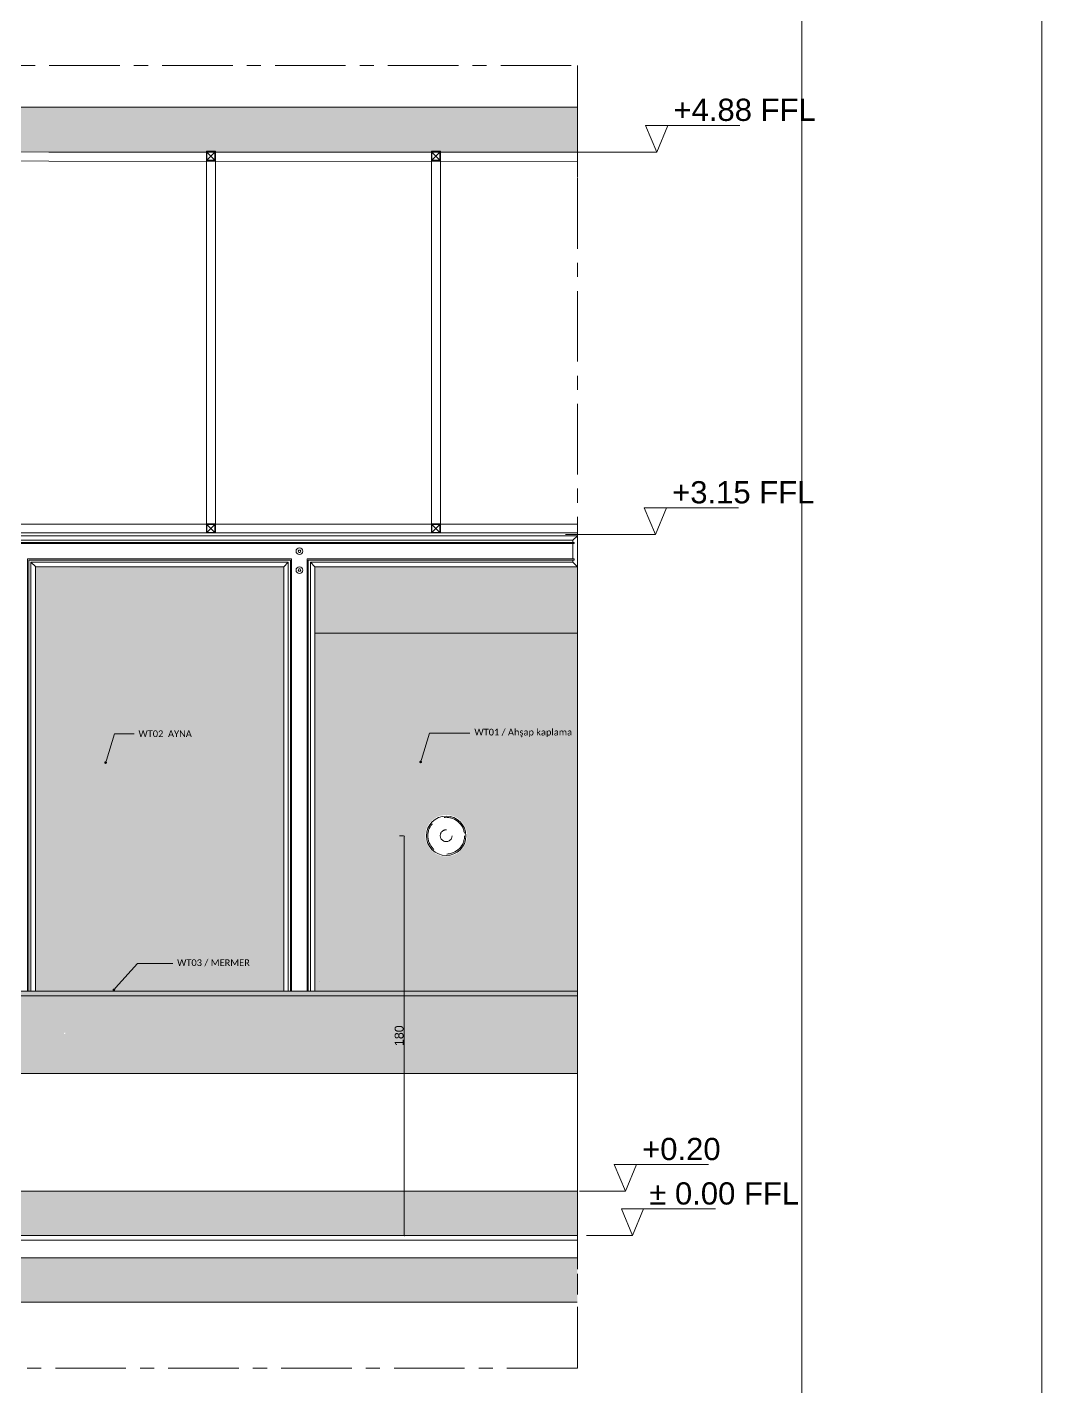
# Model space of a CAD drawing. Header units: millimetres. Extents: x 29001 to 40804, y -8833 to -5892.
# Drawn here: x 37076 to 37532, y -7249 to -6637 of the extents above; entities that cross this region are included whole.
import ezdxf
from ezdxf import colors
from ezdxf.entities.mleader import LeaderData, LeaderLine
from ezdxf.enums import TextEntityAlignment as Align
from ezdxf.math import Vec2, Vec3

# ---------------------------------------------------------------- set-up
doc = ezdxf.new("R2010")
doc.units = ezdxf.units.MM
for name, pattern in [('( Hidden )', [0.375, 0.25, -0.125]), ('CENTER', [50.8, 31.75, -6.35, 6.35, -6.35]), ('DASHED', [19.05, 12.7, -6.35]), ('HIDDEN', [9.525, 6.35, -3.175])]:
    doc.linetypes.add(name, pattern=pattern)
doc.layers.get('0').update_dxf_attribs({"lineweight": 0})
doc.layers.get('Defpoints').update_dxf_attribs({"lineweight": 0})
for name, color, linetype, lineweight in [('Auto-Mermer', 190, 'Continuous', 0), ('wipeout', 254, 'Continuous', 0), ('xxx_Auto_Duvar_Duvar Gorunus 01', 253, 'Continuous', 0), ('xxx_Auto_Duvar_Duvar Plan Kesit', 7, 'Continuous', 0), ('xxx_Auto_Duvar_Yesil Alcipan', 93, 'Continuous', 0), ('xxx_Auto_Kaplama_Ahşap', 34, 'Continuous', 0), ('xxx_Auto_Kaplama_Mermer', 23, 'Continuous', 0), ('xxx_Auto_Kaplama_Mermer Tarama', 45, 'Continuous', 0), ('xxx_Auto_Konstruksiyon_Metal', 141, 'Continuous', 0), ('xxx_Auto_Konstruksiyon_Metal Ince', 161, 'Continuous', 0), ('xxx_Auto_Olcu_Ic', 33, 'Continuous', 0), ('xxx_Auto_Tasiyici_KolonTarama', 253, 'Continuous', 0), ('xxx_Auto_Tefris_Silik', 252, 'Continuous', 0), ('xxx_Auto_Tefris_Tefris', 32, 'Continuous', 0), ('xxx_Auto_Yardimci_Aks', 30, 'CENTER', 0), ('xxx_Auto_Yardimci_Kot', 21, 'Continuous', 0), ('xxx_Auto_Yardimci_Lejand', 7, 'Continuous', 0), ('xxx_Auto_Yardimci_Metraj', 81, 'Continuous', 0), ('xxx_Auto_Yardimci_Yazi', 7, 'Continuous', 0)]:
    doc.layers.add(name, color=color, linetype=linetype, lineweight=lineweight)
doc.styles.add('Arial', font='arial.ttf')
doc.styles.add('AUTOBAN', font='')
doc.styles.add('narrow', font='ARIALN.TTF', dxfattribs={"height": 4})
doc.styles.get("Standard").update_dxf_attribs({"font": 'arial.ttf'})
doc.styles.get('AUTOBAN').set_extended_font_data('Helvetica Normal Tr')
doc.dimstyles.new('AUTO_DIM_1-20', dxfattribs={"dimtxt": 4, "dimasz": 0.75, "dimexe": 2, "dimexo": 10, "dimgap": 0.2, "dimtad": 1, "dimdec": 0, "dimrnd": 0.5, "dimdsep": 46, "dimtxsty": 'AUTOBAN', "dimblk": 'ARCHTICK', "dimcen": 2, "dimclrd": 256, "dimclre": 256, "dimclrt": 256, "dimadec": 0, "dimazin": 0, "dimtfac": 1, "dimtdec": 0, "dimtix": 1, "dimtofl": 0, "dimtmove": 1, "dimatfit": 3, "dimfxl": 1, "dimtolj": 1, "dimtzin": 0, "dimlwd": -1, "dimlwe": -1, "dimarcsym": 0})

# ---------------------------------------------------------------- blocks, each defined once
blk = doc.blocks.new('AUTO_LAYOUT_A0')
at = {"layer": 'xxx_Auto_Yardimci_Lejand', "color": 172}
blk.add_lwpolyline([(36.6, 83.6), (36.6, 0.4)], dxfattribs=at)
at = {"layer": 'xxx_Auto_Yardimci_Metraj', "color": 1}
blk.add_lwpolyline([(42, 84), (-76.8, 84), (-76.8, 0), (42, 0)], close=True, dxfattribs=at)
at = {"layer": 'xxx_Auto_Yardimci_Lejand', "style": 'AUTOBAN'}
for tag, p in [('PROJEADI', (36.802, 80.231)), ('REVIZYON', (37.278, 12.602)), ('REVIZYON', (37.278, 12.167)), ('REVIZYON', (37.278, 11.732)), ('REVIZYON', (37.278, 11.297)), ('ÇİZİMADI', (36.802, 10.22)), ('PNO', (38.791, 9.704)), ('OLCEK', (38.791, 9.269)), ('ÇİZEN', (38.791, 8.834)), ('KONTROL', (38.791, 8.399)), ('TARIH', (38.791, 7.964)), ('PROJENO', (38.791, 7.529))]:
    blk.add_attdef(tag, text='', height=0.2, dxfattribs=at).set_placement(p, align=Align.TOP_LEFT)
for tag, p in [('TARIH', (41.806, 12.602)), ('TARIH', (41.806, 12.167)), ('TARIH', (41.806, 11.732)), ('TARIH', (41.806, 11.297)), ('PNO', (38.677, 9.704)), ('SIZE', (41.803, 9.704))]:
    blk.add_attdef(tag, text='', height=0.2, dxfattribs=at).set_placement(p, align=Align.TOP_RIGHT)
for tag, p in [('PRJT', (38.677, 6.778)), ('DC', (39.765, 6.778)), ('SSN', (40.788, 6.778))]:
    blk.add_attdef(tag, text='', height=0.2, dxfattribs=at).set_placement(p, align=Align.TOP_CENTER)
blk = doc.blocks.new('havşabaş')
at = {"linetype": 'Continuous'}
blk.add_wipeout([(0, 1.5), (-0.09, 1.5), (-0.19, 1.49), (-0.28, 1.47), (-0.37, 1.45), (-0.46, 1.43), (-0.55, 1.39), (-0.64, 1.36), (-0.72, 1.31), (-0.8, 1.27), (-0.88, 1.21), (-0.96, 1.16), (-1.03, 1.09), (-1.09, 1.03), (-1.16, 0.96), (-1.21, 0.88), (-1.27, 0.8), (-1.31, 0.72), (-1.36, 0.64), (-1.39, 0.55), (-1.43, 0.46), (-1.45, 0.37), (-1.47, 0.28), (-1.49, 0.19), (-1.5, 0.09), (-1.5, 0), (-1.5, -0.09), (-1.49, -0.19), (-1.47, -0.28), (-1.45, -0.37), (-1.43, -0.46), (-1.39, -0.55), (-1.36, -0.64), (-1.31, -0.72), (-1.27, -0.8), (-1.21, -0.88), (-1.16, -0.96), (-1.09, -1.03), (-1.03, -1.09), (-0.96, -1.16), (-0.88, -1.21), (-0.8, -1.27), (-0.72, -1.31), (-0.64, -1.36), (-0.55, -1.39), (-0.46, -1.43), (-0.37, -1.45), (-0.28, -1.47), (-0.19, -1.49), (-0.09, -1.5), (0, -1.5), (0.09, -1.5), (0.19, -1.49), (0.28, -1.47), (0.37, -1.45), (0.46, -1.43), (0.55, -1.39), (0.64, -1.36), (0.72, -1.31), (0.8, -1.27), (0.88, -1.21), (0.96, -1.16), (1.03, -1.09), (1.09, -1.03), (1.16, -0.96), (1.21, -0.88), (1.27, -0.8), (1.31, -0.72), (1.36, -0.64), (1.39, -0.55), (1.43, -0.46), (1.45, -0.37), (1.47, -0.28), (1.49, -0.19), (1.5, -0.09), (1.5, 0), (1.5, 0.09), (1.49, 0.19), (1.47, 0.28), (1.45, 0.37), (1.43, 0.46), (1.39, 0.55), (1.36, 0.64), (1.31, 0.72), (1.27, 0.8), (1.21, 0.88), (1.16, 0.96), (1.09, 1.03), (1.03, 1.09), (0.96, 1.16), (0.88, 1.21), (0.8, 1.27), (0.72, 1.31), (0.64, 1.36), (0.55, 1.39), (0.46, 1.43), (0.37, 1.45), (0.28, 1.47), (0.19, 1.49), (0.09, 1.5)], dxfattribs=at).dxf.layer = 'wipeout'
at = {"layer": 'xxx_Auto_Konstruksiyon_Metal', "linetype": 'Continuous'}
blk.add_lwpolyline([(-0.3, 0.52), (-0.6, 0), (-0.3, -0.52), (0.3, -0.52), (0.6, 0), (0.3, 0.52)], close=True, dxfattribs=at)
blk.add_circle((0, 0), 1.5, dxfattribs=at)
blk = doc.blocks.new('AUTOBAN_TAG_HEIGHTS')
at = {"extrusion": (4.37748e-19, -0.000522952, 1)}
for p, q in [((-31588, 44961.5, 0), (-31164.1, 44961.5, 0)), ((-31744.5, 44841.5, 0), (-31538, 44841.5, 0))]:
    blk.add_line(p, q, dxfattribs=at)
at = {"elevation": 0}
blk.add_lwpolyline([(-31588, 44961.5), (-31538, 44841.5), (-31488, 44961.5)], dxfattribs=at)
at = {"extrusion": (4.37748e-19, -0.000522952, 1)}
for tag, p in [('FFL_LEVEL', (-31462.6, 44901.5, -23.5)), ('SSL_LEVEL', (-31462.6, 44797.4, -23.4))]:
    blk.add_attdef(tag, p, '', height=100, dxfattribs=at)
blk = doc.blocks.new('_Dot')
at = {"color": 0, "linetype": 'ByBlock', "lineweight": -2}
blk.add_line((-0.5, 0), (-1, 0), dxfattribs=at)
at = {"color": 0, "linetype": 'ByBlock', "const_width": 0.5}
blk.add_lwpolyline([(-0.25, 0, 1), (0.25, 0, 1)], format="xyb", close=True, dxfattribs=at)
blk = doc.blocks.new('40x40 kutu profil')
at = {"layer": 'xxx_Auto_Konstruksiyon_Metal'}
for points in [[(-1674.77, -595.98), (-1674.77, -599.98), (-1670.77, -599.98), (-1670.77, -595.98), (-1674.77, -595.98)], [(-1670.97, -596.18), (-1674.57, -599.78)], [(-1674.57, -596.18), (-1670.97, -599.78)]]:
    blk.add_lwpolyline(points, dxfattribs=at)
blk.add_lwpolyline([(-1674.57, -596.18), (-1674.57, -599.78), (-1670.97, -599.78), (-1670.97, -596.18)], close=True, dxfattribs=at)
blk = doc.blocks.new('pill lamp')
at = {"color": 253, "true_color": 0xbeb4b1}
blk.add_wipeout([(0, 9.36), (-0.59, 9.34), (-1.17, 9.29), (-1.75, 9.19), (-2.33, 9.07), (-2.89, 8.9), (-3.44, 8.7), (-3.98, 8.47), (-4.51, 8.2), (-5.01, 7.9), (-5.5, 7.57), (-5.96, 7.21), (-6.41, 6.82), (-6.82, 6.41), (-7.21, 5.97), (-7.57, 5.5), (-7.9, 5.02), (-8.2, 4.51), (-8.47, 3.99), (-8.7, 3.45), (-8.9, 2.89), (-9.06, 2.33), (-9.19, 1.75), (-9.29, 1.17), (-9.34, 0.59), (-9.36, 0), (-9.34, -0.59), (-9.29, -1.17), (-9.19, -1.75), (-9.07, -2.33), (-8.9, -2.89), (-8.7, -3.44), (-8.47, -3.98), (-8.2, -4.51), (-7.9, -5.01), (-7.57, -5.5), (-7.21, -5.96), (-6.82, -6.41), (-6.41, -6.82), (-5.97, -7.21), (-5.5, -7.57), (-5.02, -7.9), (-4.51, -8.2), (-3.99, -8.47), (-3.45, -8.7), (-2.89, -8.9), (-2.33, -9.06), (-1.75, -9.19), (-1.17, -9.29), (-0.59, -9.34), (0, -9.36), (0.59, -9.34), (1.17, -9.29), (1.75, -9.19), (2.33, -9.07), (2.89, -8.9), (3.44, -8.7), (3.98, -8.47), (4.51, -8.2), (5.01, -7.9), (5.5, -7.57), (5.96, -7.21), (6.41, -6.82), (6.82, -6.41), (7.21, -5.97), (7.57, -5.5), (7.9, -5.02), (8.2, -4.51), (8.47, -3.99), (8.7, -3.45), (8.9, -2.89), (9.06, -2.33), (9.19, -1.75), (9.29, -1.17), (9.34, -0.59), (9.36, 0), (9.34, 0.59), (9.29, 1.17), (9.19, 1.75), (9.07, 2.33), (8.9, 2.89), (8.7, 3.44), (8.47, 3.98), (8.2, 4.51), (7.9, 5.01), (7.57, 5.5), (7.21, 5.96), (6.82, 6.41), (6.41, 6.82), (5.97, 7.21), (5.5, 7.57), (5.02, 7.9), (4.51, 8.2), (3.99, 8.47), (3.45, 8.7), (2.89, 8.9), (2.33, 9.06), (1.75, 9.19), (1.17, 9.29), (0.59, 9.34)], dxfattribs=at).translate(0, 0, 3).dxf.layer = 'wipeout'
at = {"layer": 'xxx_Auto_Tefris_Silik', "linetype": 'DASHED', "lineweight": 0}
for radius in [8.27, 2.66]:
    blk.add_circle((0, 0), radius, dxfattribs=at)
at = {"layer": 'xxx_Auto_Tefris_Tefris', "lineweight": 13}
blk.add_circle((0, -0.03), 8.89, dxfattribs=at)
blk = doc.blocks.new('_ArchTick')
at = {"color": 0, "linetype": 'ByBlock', "const_width": 0.15}
blk.add_lwpolyline([(-0.5, -0.5), (0.5, 0.5)], dxfattribs=at)
blk = doc.blocks.new('*D312')
at = {"layer": 'Defpoints', "color": 0, "transparency": 16777216}
for p in [(37254.95, -7000.97, -0.18), (37245.35, -7180.97), (37254.95, -7180.97, 16.73)]:
    blk.add_point(p, dxfattribs=at)
at = {"layer": 'xxx_Auto_Olcu_Ic', "transparency": 16777216}
for p, q in [((37244.95, -7000.97), (37243.35, -7000.97)), ((37245.35, -7000.97), (37245.35, -7180.97)), ((37244.95, -7180.97), (37243.35, -7180.97))]:
    blk.add_line(p, q, dxfattribs=at)
at = {"layer": 'xxx_Auto_Olcu_Ic', "transparency": 16777216, "xscale": 0.75, "yscale": 0.75, "zscale": 0.75}
for p, rotation in [((37245.35, -7000.97), 90), ((37245.35, -7180.97), 270)]:
    blk.add_blockref('_ArchTick', p, dxfattribs=dict(at, rotation=rotation))
at = {"layer": 'xxx_Auto_Olcu_Ic', "transparency": 16777216, "insert": (37243.15, -7090.97), "char_height": 4, "attachment_point": 5, "rotation": 90, "style": 'AUTOBAN'}
blk.add_mtext('\\A1;180', dxfattribs=at)

msp = doc.modelspace()

# ---------------------------------------------------------------- hatches: boundary and pattern name
at = {"true_color": 0x8c8c8c}
h = msp.add_hatch(dxfattribs=at)
h.set_pattern_fill('DOTS', color=252)
h.set_pattern_definition([(0, (-27611.2373, 2282.3602), (0.79375, 1.5875), [0, -1.5875])])
h.paths.add_polyline_path([(37323.39, -6879.88), (37205.24, -6879.88), (37205.24, -7070.97), (37323.39, -7070.97)])
at = {"true_color": 0x7e837c}
h = msp.add_hatch(color=8, dxfattribs=at)
h.dxf.hatch_style = 1
h.paths.add_polyline_path([(36699.96, -7180.97), (37323.39, -7180.98), (37323.39, -7160.98), (36699.96, -7160.97)])
at = {"layer": 'xxx_Auto_Kaplama_Ahşap'}
h = msp.add_hatch(color=256, dxfattribs=at)
h.dxf.hatch_style = 1
h.set_gradient(color1=(182, 182, 185), color2=(240, 240, 240), tint=1, name='INVCYLINDER')
h.paths.add_polyline_path([(37079.42, -6880.28), (37191.23, -6879.88), (37191.23, -7070.97), (37079.42, -7071.29)])
at = {"layer": 'xxx_Auto_Kaplama_Mermer Tarama'}
h = msp.add_hatch(dxfattribs=at)
h.set_pattern_fill('SWAMP', color=256, scale=0.1)
h.set_pattern_definition([(0, (-22353.235, -10202.535), (1.27, 2.19970452), [0.3175, -2.2225]), (90, (-22353.0764, -10202.5351), (-1.27, 2.199704524), [0.15875, -4.24065905]), (90, (-22353.0367, -10202.5351), (-1.27, 2.199704524), [0.127, -4.27240905]), (90, (-22353.116, -10202.5351), (-1.27, 2.199704524), [0.127, -4.27240905]), (60, (-22352.997, -10202.535), (-1.27, 2.199704525), [0.1016, -2.4384]), (120, (-22353.1557, -10202.535), (-2.54, 1e-09), [0.1016, -2.4384])])
h.paths.add_polyline_path([(37323.39, -7070.97), (36817.74, -7072.97), (36817.74, -7107.96), (37161.17, -7107.99), (37323.39, -7107.99)])
edge = h.paths.add_edge_path(flags=16)
edge.add_arc((37092.62, -7089.87), 0.3, 0, 360)
h.paths.add_polyline_path([(36817.74, -7072.97), (36699.96, -7072.97), (36699.96, -7107.95), (36817.74, -7107.96)])
h.paths.add_polyline_path([(37209.57, -7070.97), (36817.74, -7070.97), (36817.74, -7072.97), (37323.39, -7070.97)], flags=17)
h.paths.add_polyline_path([(37146.54, -7080.37), (37098.41, -7080.54)], flags=16)
h.paths.add_polyline_path([(36804.7, -7103.44), (36853.17, -7103.44), (36854.01, -7103.44), (36805.54, -7103.44)])
h.paths.add_polyline_path([(36727.59, -7107.95), (36727.58, -7107.95), (36711.6, -7107.95), (36711.61, -7107.95)], flags=16)
at = {"layer": 'xxx_Auto_Tasiyici_KolonTarama'}
h = msp.add_hatch(dxfattribs=at)
h.set_pattern_fill('ANSI33', color=256, scale=30)
h.set_pattern_definition([(45, (-16380.688, -30518.837), (-5.3033009, 5.3033009), []), (45, (-16375.384, -30518.837), (-5.3033009, 5.3033009), [3.75, -1.875])])
h.paths.add_polyline_path([(37323.39, -6692.97), (37323.39, -6672.97), (36577.69, -6672.97), (36577.69, -6692.97)])
h = msp.add_hatch(dxfattribs=at)
h.set_pattern_fill('ANSI33', color=256, scale=30)
h.set_pattern_definition([(45, (-16380.505, -31036.837), (-5.3033009, 5.3033009), []), (45, (-16375.2016, -31036.837), (-5.3033009, 5.3033009), [3.75, -1.875])])
h.paths.add_polyline_path([(37323.39, -7210.97), (37323.39, -7190.97), (36577.69, -7190.97), (36577.69, -7210.97)])

# ---------------------------------------------------------------- linework, layer by layer
at = {"linetype": '( Hidden )'}
for p, q in [((37323.39, -6658.46, 82.44), (37323.39, -6668.33, 82.44)), ((37323.39, -6670.76, 82.44), (37323.39, -6681.01, 82.44)), ((37323.39, -6683.25, 82.44), (37323.39, -6693.18, 82.44)), ((37323.39, -6695.38, 82.44), (37323.39, -6704.69, 82.44)), ((37323.39, -6706.35, 82.44), (37323.39, -6719.64, 82.44)), ((37323.39, -7161.31, 82.44), (37323.39, -7171.18, 82.44)), ((37323.39, -7173.61, 82.44), (37323.39, -7183.85, 82.44)), ((37323.39, -7186.1, 82.44), (37323.39, -7196.03, 82.44)), ((37323.39, -7198.23, 82.44), (37323.39, -7207.54, 82.44))]:
    msp.add_line(p, q, dxfattribs=at)
at = {"elevation": -0.68}
msp.add_lwpolyline([(37205.24, -6909.82), (37323.39, -6909.82)], dxfattribs=at)
at = {"linetype": 'HIDDEN', "elevation": 16.73}
msp.add_lwpolyline([(36699.96, -7070.97), (37323.39, -7070.97), (37323.39, -7180.97), (36699.96, -7180.97)], close=True, dxfattribs=at)
at = {"layer": 'Auto-Mermer'}
msp.add_line((37207.22, -7066.47, 1.55), (37207.22, -7066.47, 1.55), dxfattribs=at)
at = {"layer": 'xxx_Auto_Duvar_Duvar Gorunus 01', "linetype": 'Continuous'}
msp.add_line((37203.24, -6939.77, 1.55), (37203.24, -6939.76, -17.09), dxfattribs=at)
at = {"layer": 'xxx_Auto_Duvar_Duvar Gorunus 01', "linetype": 'Continuous', "elevation": 6.22}
msp.add_lwpolyline([(37203.22, -7070.97), (36699.94, -7070.97)], dxfattribs=at)
at = {"layer": 'xxx_Auto_Duvar_Duvar Plan Kesit', "elevation": 0.02}
for points in [[(36577.69, -6672.97), (37323.39, -6672.97)], [(37323.39, -6693.18), (36577.69, -6692.97)]]:
    msp.add_lwpolyline(points, dxfattribs=at)
at = {"layer": 'xxx_Auto_Duvar_Duvar Plan Kesit'}
for points in [[(36577.69, -7190.97), (37323.39, -7190.97)], [(37323.31, -7210.97), (36577.69, -7210.97)]]:
    msp.add_lwpolyline(points, dxfattribs=at)
at = {"layer": 'xxx_Auto_Duvar_Yesil Alcipan', "elevation": 215.94}
msp.add_lwpolyline([(37323.37, -6865.88), (36693.92, -6865.88), (36693.92, -6864.63), (37323.37, -6864.63)], close=True, dxfattribs=at)
at = {"layer": 'xxx_Auto_Kaplama_Ahşap', "linetype": 'Continuous'}
for p, q in [((36697.94, -6865.88, 133.54), (37323.39, -6865.88, 216)), ((36699.94, -6867.88, 133.54), (37321.39, -6867.88, 216)), ((37191.24, -6879.88, 140.79), (37193.24, -6877.88, 140.79)), ((37194.22, -7070.97, -5.88), (37194.24, -6876.88, 129.7)), ((37202.24, -6942.77, 88.79), (37202.24, -6876.88, 130.3)), ((37203.24, -6877.88, 156.85), (37308.07, -6877.88, 136.65)), ((37321.89, -6876.38, 214.88), (37300.69, -6876.38, 216.07)), ((37301.19, -6876.88, 236.34), (37321.89, -6876.88, 233.53)), ((37302.19, -6877.88, 237.06), (37321.39, -6877.88, 234.39)), ((37191.22, -7070.97, -5.31), (37191.24, -6879.88, 133.4)), ((37205.24, -6879.88, -8.25), (37205.24, -6939.76, -5.67)), ((37205.24, -6879.88, -8.75), (37205.24, -6939.76, -6.57)), ((37205.24, -6879.88, -7.21), (37205.24, -7070.97, -6.15)), ((37205.24, -6939.76, -0.19), (37205.24, -6879.88, -1.18)), ((37202.22, -7070.97, 1.51), (37202.24, -6937.97, 9.9))]:
    msp.add_line(p, q, dxfattribs=at)
at = {"layer": 'xxx_Auto_Kaplama_Ahşap'}
for p, q in [((37075.92, -6876.38, 133.46), (37194.74, -6876.38, 135.72)), ((37076.4, -7070.97, -1.07), (37076.42, -6876.88, 134.5)), ((37194.24, -6876.88, 162.66), (37076.42, -6876.88, 150.78)), ((37193.24, -6877.88, 163.64), (37077.42, -6877.88, 151.65)), ((37079.4, -7070.97, -0.46), (37079.42, -6879.79, 138.43))]:
    msp.add_line(p, q, dxfattribs=at)
at = {"layer": 'xxx_Auto_Kaplama_Ahşap', "linetype": 'Continuous'}
for points, elevation in [([(37323.39, -6865.88), (37321.39, -6867.88), (37321.39, -6868.88), (37321.89, -6868.88), (37321.89, -6869.38), (37321.39, -6869.38), (37321.39, -6876.38), (37321.89, -6876.38), (37321.89, -6876.88), (37321.39, -6876.88), (37321.39, -6877.88), (37323.39, -6879.88), (37323.39, -6865.88)], 82.44), ([(37323.39, -6865.88), (37323.39, -7180.97)], 82.44), ([(37193.24, -6877.88), (37193.22, -7070.97)], -5.85), ([(37194.72, -7070.97), (37194.74, -6876.38)], -5.85), ([(37201.74, -6943.26), (37201.74, -6876.38)], 1.55), ([(37203.24, -6877.88), (37203.24, -6941.77)], 1.55), ([(37203.24, -6877.88), (37205.24, -6879.88)], 130.49), ([(37306.07, -6879.88), (37205.24, -6879.88)], 145.99), ([(37323.39, -6879.88), (37304.19, -6879.88)], 233.2), ([(37201.72, -7070.97), (37201.74, -6937.47)], 1.55), ([(37203.24, -6938.97), (37203.22, -7070.97)], 1.55)]:
    msp.add_lwpolyline(points, dxfattribs=dict(at, elevation=elevation))
at = {"layer": 'xxx_Auto_Kaplama_Ahşap'}
for points, elevation in [([(37075.9, -7070.97), (37075.92, -6876.38)], -1.03), ([(37077.42, -6877.88), (37077.4, -7070.97)], -1.03), ([(37079.42, -6879.79), (37077.42, -6877.88)], 138.43), ([(37079.42, -6879.88), (37191.24, -6879.88)], 152.78)]:
    msp.add_lwpolyline(points, dxfattribs=dict(at, elevation=elevation))
at = {"layer": 'xxx_Auto_Kaplama_Mermer'}
msp.add_line((37323.39, -7107.99, -6.15), (37323.39, -7070.97, 16.73), dxfattribs=at)
for points, elevation in [([(37323.39, -7070.97), (36699.96, -7070.97), (36699.96, -7107.95), (37161.17, -7107.99), (37323.39, -7107.99)], -6.15), ([(37323.39, -7072.97), (36699.96, -7072.97)], -6.15), ([(37323.31, -7180.97), (36577.69, -7180.97)], 0.02), ([(37323.31, -7182.97), (36577.69, -7182.97)], 0.02)]:
    msp.add_lwpolyline(points, dxfattribs=dict(at, elevation=elevation))
at = {"layer": 'xxx_Auto_Kaplama_Mermer', "elevation": 16.73}
msp.add_lwpolyline([(36699.96, -7180.97), (37323.39, -7180.97), (37323.39, -7160.97), (36699.96, -7160.97)], close=True, dxfattribs=at)
at = {"layer": 'xxx_Auto_Konstruksiyon_Metal Ince', "linetype": 'Continuous'}
msp.add_lwpolyline([(36609.22, -6696.97), (37323.39, -6697.38), (37323.39, -6693.38), (36609.22, -6692.97)], close=True, dxfattribs=at)
at = {"layer": 'xxx_Auto_Konstruksiyon_Metal Ince', "linetype": 'Continuous', "elevation": 215.94}
for points in [[(37156.47, -6860.62), (37160.45, -6860.62), (37160.45, -6692.87), (37156.46, -6692.87)], [(37257.72, -6860.61), (37261.71, -6860.61), (37261.7, -6692.86), (37257.72, -6692.86)], [(36696.7, -6860.63), (37323.37, -6860.63), (37323.37, -6864.63), (36696.7, -6864.63)]]:
    msp.add_lwpolyline(points, close=True, dxfattribs=at)
at = {"layer": 'xxx_Auto_Yardimci_Kot'}
for points, elevation in [([(37348.75, -6693.18), (37318.67, -6693.18)], 0.05), ([(37348.15, -6865.34), (37318.07, -6865.34)], 0.01)]:
    msp.add_lwpolyline(points, dxfattribs=dict(at, elevation=elevation))

# ---------------------------------------------------------------- block references
at = {"layer": 'xxx_Auto_Konstruksiyon_Metal', "xscale": -1, "rotation": 270}
for p in [(37756.43, -5022.24, 215.93), (37857.68, -5022.23, 215.93), (37756.44, -5189.85, 215.94), (37857.7, -5189.85, 215.94)]:
    msp.add_blockref('40x40 kutu profil', p, dxfattribs=at)
at = {"layer": 'xxx_Auto_Yardimci_Kot'}
ref = msp.add_blockref('AUTOBAN_TAG_HEIGHTS', (40512.87, -11177.33, 0.05), dxfattribs=dict(at, xscale=0.1, yscale=0.1, zscale=0.1))
ref.add_attrib('FFL_LEVEL', '+4.88 FFL', (37366.61, -6679.18, 3.54), dxfattribs={"layer": '0', "extrusion": (4.37748e-19, -0.000522952, 1), "height": 10, "style": 'Arial'})
ref = msp.add_blockref('AUTOBAN_TAG_HEIGHTS', (40512.27, -11349.49, 0.01), dxfattribs=dict(at, xscale=0.1, yscale=0.1, zscale=0.1))
ref.add_attrib('FFL_LEVEL', '+3.15 FFL', (37366.01, -6851.34, 3.59), dxfattribs={"layer": '0', "extrusion": (4.37748e-19, -0.000522952, 1), "height": 10, "style": 'Arial'})
ref = msp.add_blockref('AUTOBAN_TAG_HEIGHTS', (40498.76, -11645.12, 16.73), dxfattribs=dict(at, xscale=0.1, yscale=0.1, zscale=0.1))
ref.add_attrib('FFL_LEVEL', '+0.20', (37352.5, -7146.96, 20.47), dxfattribs={"layer": '0', "extrusion": (4.37748e-19, -0.000522952, 1), "height": 10, "style": 'Arial'})
ref = msp.add_blockref('AUTOBAN_TAG_HEIGHTS', (40502, -11665.12, 0.02), dxfattribs=dict(at, xscale=0.1, yscale=0.1, zscale=0.1))
ref.add_attrib('FFL_LEVEL', '%%P 0.00 FFL', (37355.74, -7166.97, 3.77), dxfattribs={"layer": '0', "extrusion": (4.37748e-19, -0.000522952, 1), "height": 10, "style": 'Arial'})
at = {"layer": 'xxx_Auto_Yardimci_Lejand', "color": 5, "xscale": 20, "yscale": 20, "zscale": 20}
msp.add_blockref('AUTO_LAYOUT_A0', (36692.41, -7591.9), dxfattribs=at)

# ---------------------------------------------------------------- leaders
at = {"layer": 'xxx_Auto_Yardimci_Yazi'}
ml = msp.add_multileader_mtext('Standard', dxfattribs=at)
ml.set_content('{\\fCalibri Light|b0|i0|c162|p34;WT01 / Ahşap kaplama}', color=256, style='narrow')
ml.set_leader_properties(color=256, linetype='ByLayer', lineweight=-1)
ml.set_arrow_properties(name='DOT')
ml.build(insert=Vec2(0, 0))
ml.multileader.update_dxf_attribs({"dogleg_length": 49.61, "arrow_head_size": 1.2})
ctx = ml.context
ctx.base_point, ctx.char_height, ctx.arrow_head_size, ctx.plane_origin = Vec3(37275.02, -6954.75, 0), 3, 1.2, Vec3(36898.85, -6856.51, 0)
notes = []
notes.append((ctx, [(0, (1, 1, 0), (37256.8, -6954.75, 0), (1, 0), 18.22, [(0, [(37252.83, -6967.71, 0)], 0, [])])]))
ctx.mtext.insert, ctx.mtext.width, ctx.mtext.defined_height, ctx.mtext.flow_direction = Vec3(37277.02, -6952.82, 0), 186.3768, 39.78, 5
ml = msp.add_multileader_mtext('Standard', dxfattribs=at)
ml.set_content('{\\fCalibri Light|b0|i0|c162|p34;WT02  AYNA}', color=256, style='narrow')
ml.set_leader_properties(color=256, linetype='ByLayer', lineweight=-1)
ml.set_arrow_properties(name='DOT')
ml.build(insert=Vec2(0, 0))
ml.multileader.update_dxf_attribs({"dogleg_length": 49.61, "arrow_head_size": 1.2})
ctx = ml.context
ctx.base_point, ctx.char_height, ctx.arrow_head_size, ctx.plane_origin = Vec3(36999, -6954.75, 0), 3, 1.2, Vec3(36632.23, -6856.51, 0)
notes.append((ctx, [(0, (1, 1, 0), (36990.18, -6954.75, 0), (1, 0), 8.82, [(0, [(36986.21, -6967.71, 0)], 0, [])])]))
ctx.mtext.insert, ctx.mtext.width, ctx.mtext.defined_height, ctx.mtext.flow_direction = Vec3(37001, -6953.23, 0), 186.3768, 39.78, 5
ml = msp.add_multileader_mtext('Standard', dxfattribs=at)
ml.set_content('{\\fCalibri Light|b0|i0|c162|p34;WT02  AYNA}', color=256, style='narrow')
ml.set_leader_properties(color=256, linetype='ByLayer', lineweight=-1)
ml.set_arrow_properties(name='DOT')
ml.build(insert=Vec2(0, 0))
ml.multileader.update_dxf_attribs({"dogleg_length": 49.61, "arrow_head_size": 1.2})
ctx = ml.context
ctx.base_point, ctx.char_height, ctx.arrow_head_size, ctx.plane_origin = Vec3(37123.82, -6955.05, -2.6), 3, 1.2, Vec3(36757.05, -6856.82, -2.6)
notes.append((ctx, [(0, (1, 1, 0), (37115, -6955.05, -2.6), (1, 0), 8.82, [(0, [(37111.03, -6968.02, -2.6)], 0, [])])]))
ctx.mtext.insert, ctx.mtext.width, ctx.mtext.defined_height, ctx.mtext.flow_direction = Vec3(37125.82, -6953.53, -2.6), 186.3768, 39.78, 5
ml = msp.add_multileader_mtext('Standard', dxfattribs=at)
ml.set_content('{\\fCalibri Light|b0|i0|c162|p34;WT03 / MERMER}', color=256, style='narrow')
ml.set_leader_properties(color=256, linetype='ByLayer', lineweight=-1)
ml.set_arrow_properties(name='DOT')
ml.build(insert=Vec2(0, 0))
ml.multileader.update_dxf_attribs({"dogleg_length": 49.61, "arrow_head_size": 1.2})
ctx = ml.context
ctx.base_point, ctx.char_height, ctx.arrow_head_size, ctx.plane_origin = Vec3(37141.22, -7058.41, 2.81), 3, 1.2, Vec3(36795.21, -6932.72, 2.81)
notes.append((ctx, [(0, (1, 1, 0), (37125.42, -7058.41, 2.81), (1, 0), 15.8, [(0, [(37114.73, -7070.37, 2.81)], 0, [])])]))
ctx.mtext.insert, ctx.mtext.width, ctx.mtext.defined_height, ctx.mtext.flow_direction = Vec3(37143.22, -7056.6, 2.81), 186.3768, 39.78, 5
for ctx, leaders in notes:
    for number, flags, end, landing, length, lines in leaders:
        leader = LeaderData()
        leader.index, (leader.has_last_leader_line, leader.has_dogleg_vector, leader.attachment_direction) = number, flags
        leader.last_leader_point, leader.dogleg_vector, leader.dogleg_length = Vec3(end), Vec3(landing), length
        for number, points, colour, breaks in lines:
            line = LeaderLine()
            line.index, line.vertices, line.color, line.breaks = number, Vec3.list(points), colors.encode_raw_color(colour), breaks
            leader.lines.append(line)
        ctx.leaders.append(leader)

# ---------------------------------------------------------------- next in the draw order: block references
at = {"linetype": 'Continuous', "xscale": -1, "rotation": 180}
msp.add_blockref('havşabaş', (37198.24, -6881.38, -2.66), dxfattribs=at)

# ---------------------------------------------------------------- next in the draw order: wipeouts: each hides what was drawn before it
at = {"linetype": 'Continuous'}
msp.add_wipeout([(37198.24, -6874.39), (37198.15, -6874.39), (37198.05, -6874.38), (37197.96, -6874.36), (37197.87, -6874.34), (37197.78, -6874.32), (37197.69, -6874.28), (37197.6, -6874.25), (37197.52, -6874.2), (37197.44, -6874.16), (37197.36, -6874.1), (37197.29, -6874.05), (37197.22, -6873.98), (37197.15, -6873.92), (37197.09, -6873.85), (37197.03, -6873.77), (37196.98, -6873.69), (37196.93, -6873.61), (37196.89, -6873.53), (37196.85, -6873.44), (37196.82, -6873.35), (37196.79, -6873.26), (37196.77, -6873.17), (37196.75, -6873.08), (37196.75, -6872.98), (37196.74, -6872.89), (37196.75, -6872.8), (37196.75, -6872.7), (37196.77, -6872.61), (37196.79, -6872.52), (37196.82, -6872.43), (37196.85, -6872.34), (37196.89, -6872.25), (37196.93, -6872.17), (37196.98, -6872.09), (37197.03, -6872.01), (37197.09, -6871.93), (37197.15, -6871.86), (37197.22, -6871.8), (37197.29, -6871.73), (37197.36, -6871.68), (37197.44, -6871.62), (37197.52, -6871.58), (37197.6, -6871.53), (37197.69, -6871.5), (37197.78, -6871.46), (37197.87, -6871.44), (37197.96, -6871.42), (37198.05, -6871.4), (37198.15, -6871.39), (37198.24, -6871.39), (37198.34, -6871.39), (37198.43, -6871.4), (37198.52, -6871.42), (37198.62, -6871.44), (37198.71, -6871.46), (37198.8, -6871.5), (37198.88, -6871.53), (37198.97, -6871.58), (37199.05, -6871.62), (37199.12, -6871.68), (37199.2, -6871.73), (37199.27, -6871.8), (37199.34, -6871.86), (37199.4, -6871.93), (37199.46, -6872.01), (37199.51, -6872.09), (37199.56, -6872.17), (37199.6, -6872.25), (37199.64, -6872.34), (37199.67, -6872.43), (37199.7, -6872.52), (37199.72, -6872.61), (37199.73, -6872.7), (37199.74, -6872.8), (37199.74, -6872.89), (37199.74, -6872.98), (37199.73, -6873.08), (37199.72, -6873.17), (37199.7, -6873.26), (37199.67, -6873.35), (37199.64, -6873.44), (37199.6, -6873.53), (37199.56, -6873.61), (37199.51, -6873.69), (37199.46, -6873.77), (37199.4, -6873.85), (37199.34, -6873.92), (37199.27, -6873.98), (37199.2, -6874.05), (37199.12, -6874.1), (37199.05, -6874.16), (37198.97, -6874.2), (37198.88, -6874.25), (37198.8, -6874.28), (37198.71, -6874.32), (37198.62, -6874.34), (37198.52, -6874.36), (37198.43, -6874.38), (37198.34, -6874.39)], dxfattribs=at).translate(0, 0, 11811.92).dxf.layer = 'wipeout'

# ---------------------------------------------------------------- next in the draw order: linework, layer by layer
at = {"layer": 'xxx_Auto_Kaplama_Ahşap', "linetype": 'Continuous'}
for p, q in [((36699.94, -6868.88, 133.54), (37321.89, -6868.88, 216)), ((36699.94, -6869.38, 133.54), (37321.89, -6869.38, 216)), ((37309.57, -6876.38, 129.25), (37201.74, -6876.38, 128.93)), ((37202.24, -6876.88, 155.87), (37309.07, -6876.88, 150.21))]:
    msp.add_line(p, q, dxfattribs=at)
at = {"layer": 'xxx_Auto_Konstruksiyon_Metal', "linetype": 'Continuous', "elevation": 11811.92}
msp.add_lwpolyline([(37197.94, -6873.41), (37197.64, -6872.89), (37197.94, -6872.37), (37198.54, -6872.37), (37198.84, -6872.89), (37198.54, -6873.41)], close=True, dxfattribs=at)
at = {"layer": 'xxx_Auto_Konstruksiyon_Metal', "linetype": 'Continuous'}
msp.add_circle((37198.24, -6872.89, 11810.79), 1.5, dxfattribs=at)
at = {"layer": 'xxx_Auto_Yardimci_Aks'}
msp.add_lwpolyline([(36577.69, -6654.19), (37323.39, -6654.19), (37323.39, -7240.64), (36577.69, -7240.64)], close=True, dxfattribs=at)

# ---------------------------------------------------------------- next in the draw order: block references
at = {"layer": 'xxx_Auto_Olcu_Ic', "color": 253, "true_color": 0xbeb4b1}
msp.add_blockref('pill lamp', (37264.32, -7000.94, -0.68), dxfattribs=at)

# ---------------------------------------------------------------- next in the draw order: dimensions: what is measured, and where the dimension line sits
at = {"layer": 'xxx_Auto_Olcu_Ic'}
dim = msp.add_linear_dim(base=(37245.35, -7180.97), p1=(37254.95, -7000.97, -0.18), p2=(37254.95, -7180.97, 16.73), angle=90, dimstyle='AUTO_DIM_1-20', dxfattribs=at)
dim.commit()
dim.dimension.update_dxf_attribs({"geometry": '*D312', "text_midpoint": (37243.15, -7090.97)})

doc.saveas('drawing.dxf')
